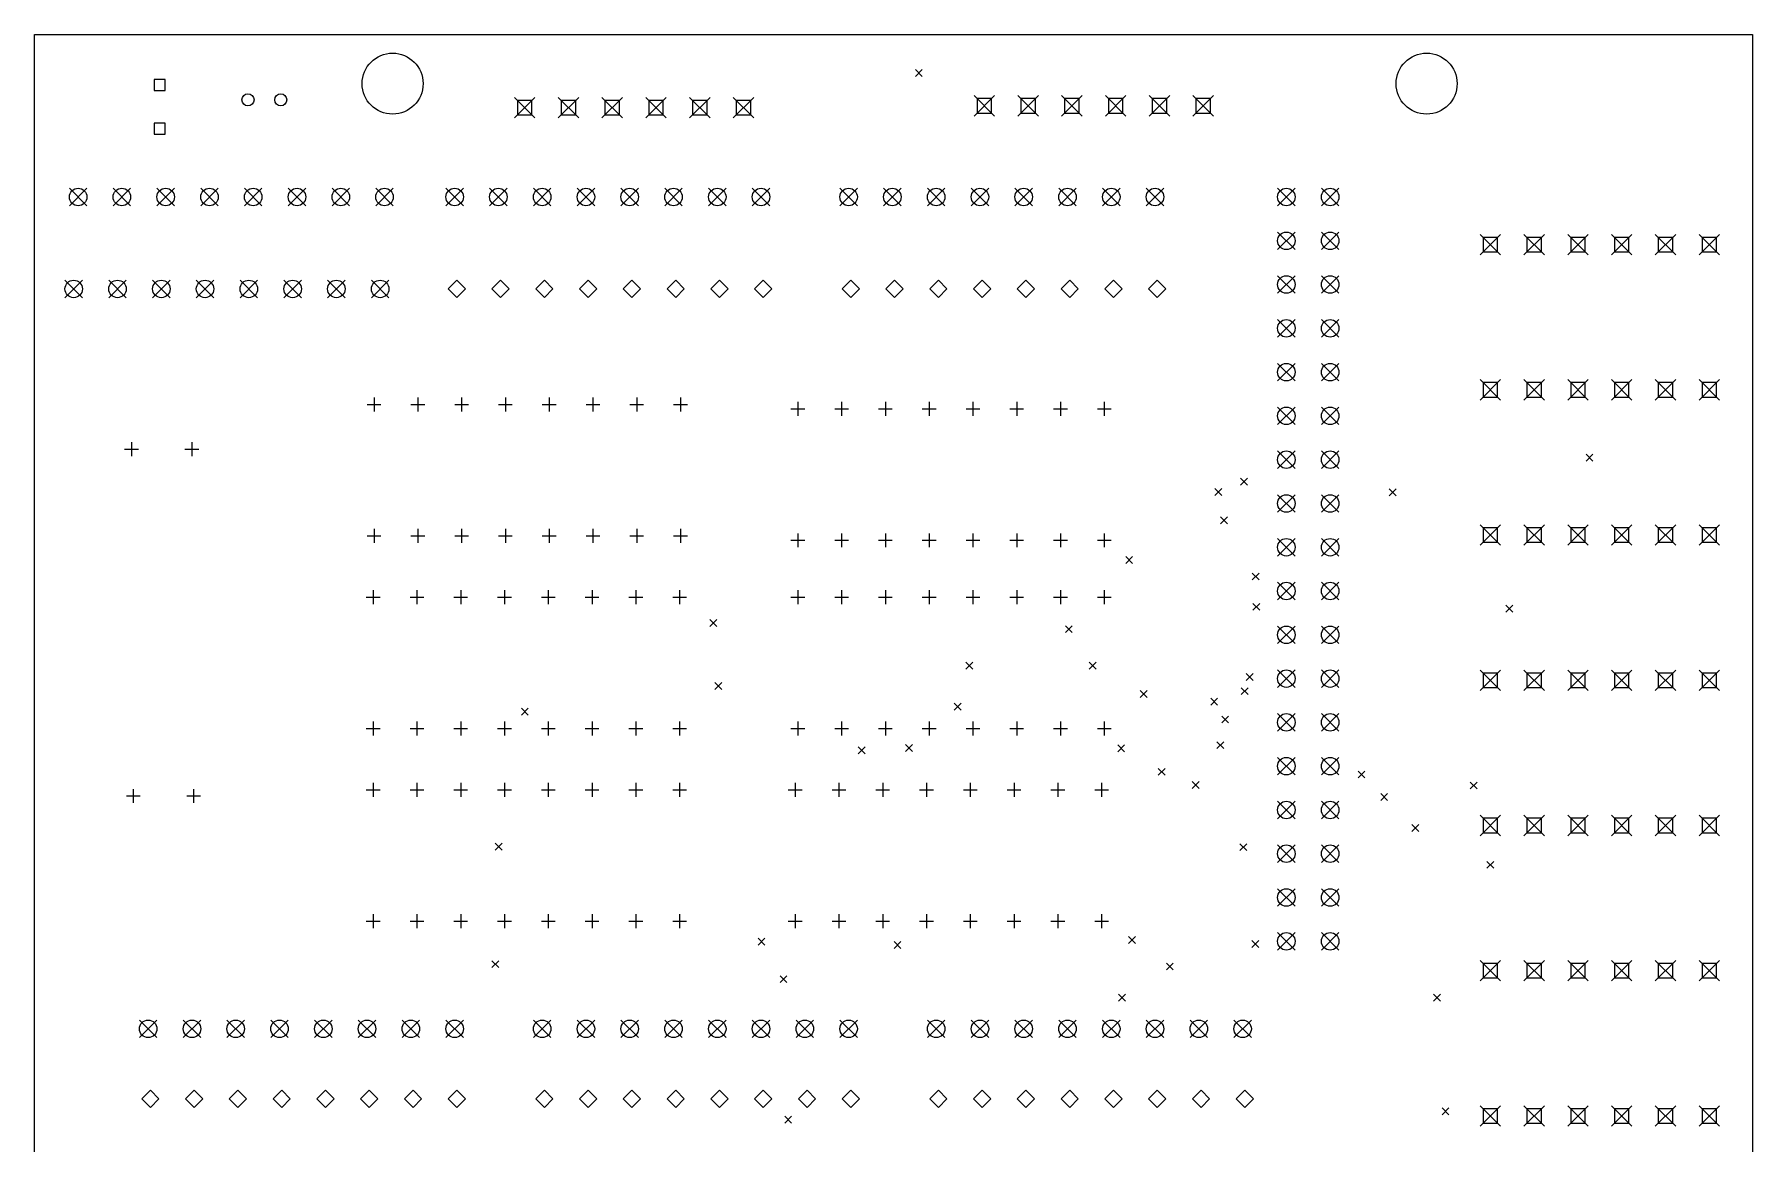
# Model space of a CAD drawing. Extents: x 123 to 224, y -186 to -61.
# Drawn here: x 124.7 to 224.4, y -125.8 to -61.4 of the extents above; entities that cross this region are included whole.
import ezdxf

# ---------------------------------------------------------------- set-up
doc = ezdxf.new("R2010")
doc.units = 0
doc.layers.add('BLACK', color=7, linetype='CONTINUOUS')

msp = doc.modelspace()

# ---------------------------------------------------------------- linework, layer by layer
at = {"layer": 'BLACK', "linetype": 'CONTINUOUS'}
for p, q in [((124.71575, -61.4325), (224.41075, -61.4325)), ((124.71575, -159.8575), (124.71575, -61.4325)), ((224.41075, -61.4325), (224.41075, -159.8575)), ((175.8328, -63.4762), (176.2328, -63.8762)), ((176.2328, -63.4762), (175.8328, -63.8762)), ((132.296601, -64.045399), (131.660199, -64.045399)), ((131.660199, -64.045399), (131.660199, -64.681801)), ((131.660199, -64.681801), (132.296601, -64.681801)), ((132.296601, -64.681801), (132.296601, -64.045399)), ((152.567, -65.0894), (153.757, -66.2794)), ((153.757, -65.0894), (152.567, -66.2794)), ((153.582733, -65.263667), (152.741267, -65.263667)), ((152.741267, -65.263667), (152.741267, -66.105133)), ((153.582733, -66.105133), (153.582733, -65.263667)), ((155.107, -65.0894), (156.297, -66.2794)), ((156.297, -65.0894), (155.107, -66.2794)), ((156.122733, -65.263667), (155.281267, -65.263667)), ((155.281267, -65.263667), (155.281267, -66.105133)), ((156.122733, -66.105133), (156.122733, -65.263667)), ((157.647, -65.0894), (158.837, -66.2794)), ((158.837, -65.0894), (157.647, -66.2794)), ((158.662733, -65.263667), (157.821267, -65.263667)), ((157.821267, -65.263667), (157.821267, -66.105133)), ((158.662733, -66.105133), (158.662733, -65.263667)), ((160.187, -65.0894), (161.377, -66.2794)), ((161.377, -65.0894), (160.187, -66.2794)), ((161.202733, -65.263667), (160.361267, -65.263667)), ((160.361267, -65.263667), (160.361267, -66.105133)), ((161.202733, -66.105133), (161.202733, -65.263667)), ((162.727, -65.0894), (163.917, -66.2794)), ((163.917, -65.0894), (162.727, -66.2794)), ((163.742733, -65.263667), (162.901267, -65.263667)), ((162.901267, -65.263667), (162.901267, -66.105133)), ((163.742733, -66.105133), (163.742733, -65.263667)), ((165.267, -65.0894), (166.457, -66.2794)), ((166.457, -65.0894), (165.267, -66.2794)), ((166.282733, -65.263667), (165.441267, -65.263667)), ((165.441267, -65.263667), (165.441267, -66.105133)), ((166.282733, -66.105133), (166.282733, -65.263667)), ((179.237, -64.9878), (180.427, -66.1778)), ((180.427, -64.9878), (179.237, -66.1778)), ((180.252733, -65.162067), (179.411267, -65.162067)), ((179.411267, -65.162067), (179.411267, -66.003533)), ((180.252733, -66.003533), (180.252733, -65.162067)), ((181.777, -64.9878), (182.967, -66.1778)), ((182.967, -64.9878), (181.777, -66.1778)), ((182.792733, -65.162067), (181.951267, -65.162067)), ((181.951267, -65.162067), (181.951267, -66.003533)), ((182.792733, -66.003533), (182.792733, -65.162067)), ((184.317, -64.9878), (185.507, -66.1778)), ((185.507, -64.9878), (184.317, -66.1778)), ((185.332733, -65.162067), (184.491267, -65.162067)), ((184.491267, -65.162067), (184.491267, -66.003533)), ((185.332733, -66.003533), (185.332733, -65.162067)), ((186.857, -64.9878), (188.047, -66.1778)), ((188.047, -64.9878), (186.857, -66.1778)), ((187.872733, -65.162067), (187.031267, -65.162067)), ((187.031267, -65.162067), (187.031267, -66.003533)), ((187.872733, -66.003533), (187.872733, -65.162067)), ((189.397, -64.9878), (190.587, -66.1778)), ((190.587, -64.9878), (189.397, -66.1778)), ((190.412733, -65.162067), (189.571267, -65.162067)), ((189.571267, -65.162067), (189.571267, -66.003533)), ((190.412733, -66.003533), (190.412733, -65.162067)), ((191.937, -64.9878), (193.127, -66.1778)), ((193.127, -64.9878), (191.937, -66.1778)), ((192.952733, -65.162067), (192.111267, -65.162067)), ((192.111267, -65.162067), (192.111267, -66.003533)), ((192.952733, -66.003533), (192.952733, -65.162067)), ((132.296601, -66.585399), (131.660199, -66.585399)), ((131.660199, -66.585399), (131.660199, -67.221801)), ((132.296601, -67.221801), (132.296601, -66.585399)), ((152.741267, -66.105133), (153.582733, -66.105133)), ((155.281267, -66.105133), (156.122733, -66.105133)), ((157.821267, -66.105133), (158.662733, -66.105133)), ((160.361267, -66.105133), (161.202733, -66.105133)), ((162.901267, -66.105133), (163.742733, -66.105133)), ((165.441267, -66.105133), (166.282733, -66.105133)), ((179.411267, -66.003533), (180.252733, -66.003533)), ((181.951267, -66.003533), (182.792733, -66.003533)), ((184.491267, -66.003533), (185.332733, -66.003533)), ((187.031267, -66.003533), (187.872733, -66.003533)), ((189.571267, -66.003533), (190.412733, -66.003533)), ((192.111267, -66.003533), (192.952733, -66.003533)), ((131.660199, -67.221801), (132.296601, -67.221801)), ((126.746, -70.358), (127.762, -71.374)), ((127.762, -70.358), (126.746, -71.374)), ((129.286, -70.358), (130.302, -71.374)), ((130.302, -70.358), (129.286, -71.374)), ((131.826, -70.358), (132.842, -71.374)), ((132.842, -70.358), (131.826, -71.374)), ((134.366, -70.358), (135.382, -71.374)), ((135.382, -70.358), (134.366, -71.374)), ((136.906, -70.358), (137.922, -71.374)), ((137.922, -70.358), (136.906, -71.374)), ((139.446, -70.358), (140.462, -71.374)), ((140.462, -70.358), (139.446, -71.374)), ((141.986, -70.358), (143.002, -71.374)), ((143.002, -70.358), (141.986, -71.374)), ((144.526, -70.358), (145.542, -71.374)), ((145.542, -70.358), (144.526, -71.374)), ((148.59, -70.358), (149.606, -71.374)), ((149.606, -70.358), (148.59, -71.374)), ((151.13, -70.358), (152.146, -71.374)), ((152.146, -70.358), (151.13, -71.374)), ((153.67, -70.358), (154.686, -71.374)), ((154.686, -70.358), (153.67, -71.374)), ((156.21, -70.358), (157.226, -71.374)), ((157.226, -70.358), (156.21, -71.374)), ((158.75, -70.358), (159.766, -71.374)), ((159.766, -70.358), (158.75, -71.374)), ((161.29, -70.358), (162.306, -71.374)), ((162.306, -70.358), (161.29, -71.374)), ((163.83, -70.358), (164.846, -71.374)), ((164.846, -70.358), (163.83, -71.374)), ((166.37, -70.358), (167.386, -71.374)), ((167.386, -70.358), (166.37, -71.374)), ((171.45, -70.358), (172.466, -71.374)), ((172.466, -70.358), (171.45, -71.374)), ((173.99, -70.358), (175.006, -71.374)), ((175.006, -70.358), (173.99, -71.374)), ((176.53, -70.358), (177.546, -71.374)), ((177.546, -70.358), (176.53, -71.374)), ((179.07, -70.358), (180.086, -71.374)), ((180.086, -70.358), (179.07, -71.374)), ((181.61, -70.358), (182.626, -71.374)), ((182.626, -70.358), (181.61, -71.374)), ((184.15, -70.358), (185.166, -71.374)), ((185.166, -70.358), (184.15, -71.374)), ((186.69, -70.358), (187.706, -71.374)), ((187.706, -70.358), (186.69, -71.374)), ((189.23, -70.358), (190.246, -71.374)), ((190.246, -70.358), (189.23, -71.374)), ((196.85, -70.358), (197.866, -71.374)), ((197.866, -70.358), (196.85, -71.374)), ((199.39, -70.358), (200.406, -71.374)), ((200.406, -70.358), (199.39, -71.374)), ((196.85, -72.898), (197.866, -73.914)), ((197.866, -72.898), (196.85, -73.914)), ((199.39, -72.898), (200.406, -73.914)), ((200.406, -72.898), (199.39, -73.914)), ((208.5994, -73.0342), (209.7894, -74.2242)), ((209.7894, -73.0342), (208.5994, -74.2242)), ((209.615133, -73.208467), (208.773667, -73.208467)), ((208.773667, -73.208467), (208.773667, -74.049933)), ((209.615133, -74.049933), (209.615133, -73.208467)), ((211.1394, -73.0342), (212.3294, -74.2242)), ((212.3294, -73.0342), (211.1394, -74.2242)), ((212.155133, -73.208467), (211.313667, -73.208467)), ((211.313667, -73.208467), (211.313667, -74.049933)), ((212.155133, -74.049933), (212.155133, -73.208467)), ((213.6794, -73.0342), (214.8694, -74.2242)), ((214.8694, -73.0342), (213.6794, -74.2242)), ((214.695133, -73.208467), (213.853667, -73.208467)), ((213.853667, -73.208467), (213.853667, -74.049933)), ((214.695133, -74.049933), (214.695133, -73.208467)), ((216.2194, -73.0342), (217.4094, -74.2242)), ((217.4094, -73.0342), (216.2194, -74.2242)), ((217.235133, -73.208467), (216.393667, -73.208467)), ((216.393667, -73.208467), (216.393667, -74.049933)), ((217.235133, -74.049933), (217.235133, -73.208467)), ((218.7594, -73.0342), (219.9494, -74.2242)), ((219.9494, -73.0342), (218.7594, -74.2242)), ((219.775133, -73.208467), (218.933667, -73.208467)), ((218.933667, -73.208467), (218.933667, -74.049933)), ((219.775133, -74.049933), (219.775133, -73.208467)), ((221.2994, -73.0342), (222.4894, -74.2242)), ((222.4894, -73.0342), (221.2994, -74.2242)), ((222.315133, -73.208467), (221.473667, -73.208467)), ((221.473667, -73.208467), (221.473667, -74.049933)), ((222.315133, -74.049933), (222.315133, -73.208467)), ((208.773667, -74.049933), (209.615133, -74.049933)), ((211.313667, -74.049933), (212.155133, -74.049933)), ((213.853667, -74.049933), (214.695133, -74.049933)), ((216.393667, -74.049933), (217.235133, -74.049933)), ((218.933667, -74.049933), (219.775133, -74.049933)), ((221.473667, -74.049933), (222.315133, -74.049933)), ((126.492, -75.692), (127.508, -76.708)), ((127.508, -75.692), (126.492, -76.708)), ((129.032, -75.692), (130.048, -76.708)), ((130.048, -75.692), (129.032, -76.708)), ((131.572, -75.692), (132.588, -76.708)), ((132.588, -75.692), (131.572, -76.708)), ((134.112, -75.692), (135.128, -76.708)), ((135.128, -75.692), (134.112, -76.708)), ((136.652, -75.692), (137.668, -76.708)), ((137.668, -75.692), (136.652, -76.708)), ((139.192, -75.692), (140.208, -76.708)), ((140.208, -75.692), (139.192, -76.708)), ((141.732, -75.692), (142.748, -76.708)), ((142.748, -75.692), (141.732, -76.708)), ((144.272, -75.692), (145.288, -76.708)), ((145.288, -75.692), (144.272, -76.708)), ((149.225, -75.7), (148.725, -76.2)), ((149.725, -76.2), (149.225, -75.7)), ((151.765, -75.7), (151.265, -76.2)), ((152.265, -76.2), (151.765, -75.7)), ((154.305, -75.7), (153.805, -76.2)), ((154.805, -76.2), (154.305, -75.7)), ((156.845, -75.7), (156.345, -76.2)), ((157.345, -76.2), (156.845, -75.7)), ((159.385, -75.7), (158.885, -76.2)), ((159.885, -76.2), (159.385, -75.7)), ((161.925, -75.7), (161.425, -76.2)), ((162.425, -76.2), (161.925, -75.7)), ((164.465, -75.7), (163.965, -76.2)), ((164.965, -76.2), (164.465, -75.7)), ((167.005, -75.7), (166.505, -76.2)), ((167.505, -76.2), (167.005, -75.7)), ((172.085, -75.7), (171.585, -76.2)), ((172.585, -76.2), (172.085, -75.7)), ((174.625, -75.7), (174.125, -76.2)), ((175.125, -76.2), (174.625, -75.7)), ((177.165, -75.7), (176.665, -76.2)), ((177.665, -76.2), (177.165, -75.7)), ((179.705, -75.7), (179.205, -76.2)), ((180.205, -76.2), (179.705, -75.7)), ((182.245, -75.7), (181.745, -76.2)), ((182.745, -76.2), (182.245, -75.7)), ((184.785, -75.7), (184.285, -76.2)), ((185.285, -76.2), (184.785, -75.7)), ((187.325, -75.7), (186.825, -76.2)), ((187.825, -76.2), (187.325, -75.7)), ((189.865, -75.7), (189.365, -76.2)), ((190.365, -76.2), (189.865, -75.7)), ((196.85, -75.438), (197.866, -76.454)), ((197.866, -75.438), (196.85, -76.454)), ((199.39, -75.438), (200.406, -76.454)), ((200.406, -75.438), (199.39, -76.454)), ((148.725, -76.2), (149.225, -76.7)), ((149.225, -76.7), (149.725, -76.2)), ((151.265, -76.2), (151.765, -76.7)), ((151.765, -76.7), (152.265, -76.2)), ((153.805, -76.2), (154.305, -76.7)), ((154.305, -76.7), (154.805, -76.2)), ((156.345, -76.2), (156.845, -76.7)), ((156.845, -76.7), (157.345, -76.2)), ((158.885, -76.2), (159.385, -76.7)), ((159.385, -76.7), (159.885, -76.2)), ((161.425, -76.2), (161.925, -76.7)), ((161.925, -76.7), (162.425, -76.2)), ((163.965, -76.2), (164.465, -76.7)), ((164.465, -76.7), (164.965, -76.2)), ((166.505, -76.2), (167.005, -76.7)), ((167.005, -76.7), (167.505, -76.2)), ((171.585, -76.2), (172.085, -76.7)), ((172.085, -76.7), (172.585, -76.2)), ((174.125, -76.2), (174.625, -76.7)), ((174.625, -76.7), (175.125, -76.2)), ((176.665, -76.2), (177.165, -76.7)), ((177.165, -76.7), (177.665, -76.2)), ((179.205, -76.2), (179.705, -76.7)), ((179.705, -76.7), (180.205, -76.2)), ((181.745, -76.2), (182.245, -76.7)), ((182.245, -76.7), (182.745, -76.2)), ((184.285, -76.2), (184.785, -76.7)), ((184.785, -76.7), (185.285, -76.2)), ((186.825, -76.2), (187.325, -76.7)), ((187.325, -76.7), (187.825, -76.2)), ((189.365, -76.2), (189.865, -76.7)), ((189.865, -76.7), (190.365, -76.2)), ((196.85, -77.978), (197.866, -78.994)), ((197.866, -77.978), (196.85, -78.994)), ((199.39, -77.978), (200.406, -78.994)), ((200.406, -77.978), (199.39, -78.994)), ((196.85, -80.518), (197.866, -81.534)), ((197.866, -80.518), (196.85, -81.534)), ((199.39, -80.518), (200.406, -81.534)), ((200.406, -80.518), (199.39, -81.534)), ((208.5994, -81.4591), (209.7894, -82.6491)), ((209.7894, -81.4591), (208.5994, -82.6491)), ((209.615133, -81.633367), (208.773667, -81.633367)), ((208.773667, -81.633367), (208.773667, -82.474833)), ((209.615133, -82.474833), (209.615133, -81.633367)), ((211.1394, -81.4591), (212.3294, -82.6491)), ((212.3294, -81.4591), (211.1394, -82.6491)), ((212.155133, -81.633367), (211.313667, -81.633367)), ((211.313667, -81.633367), (211.313667, -82.474833)), ((212.155133, -82.474833), (212.155133, -81.633367)), ((213.6794, -81.4591), (214.8694, -82.6491)), ((214.8694, -81.4591), (213.6794, -82.6491)), ((214.695133, -81.633367), (213.853667, -81.633367)), ((213.853667, -81.633367), (213.853667, -82.474833)), ((214.695133, -82.474833), (214.695133, -81.633367)), ((216.2194, -81.4591), (217.4094, -82.6491)), ((217.4094, -81.4591), (216.2194, -82.6491)), ((217.235133, -81.633367), (216.393667, -81.633367)), ((216.393667, -81.633367), (216.393667, -82.474833)), ((217.235133, -82.474833), (217.235133, -81.633367)), ((218.7594, -81.4591), (219.9494, -82.6491)), ((219.9494, -81.4591), (218.7594, -82.6491)), ((219.775133, -81.633367), (218.933667, -81.633367)), ((218.933667, -81.633367), (218.933667, -82.474833)), ((219.775133, -82.474833), (219.775133, -81.633367)), ((221.2994, -81.4591), (222.4894, -82.6491)), ((222.4894, -81.4591), (221.2994, -82.6491)), ((222.315133, -81.633367), (221.473667, -81.633367)), ((221.473667, -81.633367), (221.473667, -82.474833)), ((222.315133, -82.474833), (222.315133, -81.633367)), ((144.4244, -82.5056), (144.4244, -83.3056)), ((146.9644, -82.5056), (146.9644, -83.3056)), ((149.5044, -82.5056), (149.5044, -83.3056)), ((152.0444, -82.5056), (152.0444, -83.3056)), ((154.5844, -82.5056), (154.5844, -83.3056)), ((157.1244, -82.5056), (157.1244, -83.3056)), ((159.6644, -82.5056), (159.6644, -83.3056)), ((162.2044, -82.5056), (162.2044, -83.3056)), ((208.773667, -82.474833), (209.615133, -82.474833)), ((211.313667, -82.474833), (212.155133, -82.474833)), ((213.853667, -82.474833), (214.695133, -82.474833)), ((216.393667, -82.474833), (217.235133, -82.474833)), ((218.933667, -82.474833), (219.775133, -82.474833)), ((221.473667, -82.474833), (222.315133, -82.474833)), ((144.0244, -82.9056), (144.8244, -82.9056)), ((146.5644, -82.9056), (147.3644, -82.9056)), ((149.1044, -82.9056), (149.9044, -82.9056)), ((151.6444, -82.9056), (152.4444, -82.9056)), ((154.1844, -82.9056), (154.9844, -82.9056)), ((156.7244, -82.9056), (157.5244, -82.9056)), ((159.2644, -82.9056), (160.0644, -82.9056)), ((161.8044, -82.9056), (162.6044, -82.9056)), ((168.6116, -83.1596), (169.4116, -83.1596)), ((169.0116, -82.7596), (169.0116, -83.5596)), ((171.1516, -83.1596), (171.9516, -83.1596)), ((171.5516, -82.7596), (171.5516, -83.5596)), ((173.6916, -83.1596), (174.4916, -83.1596)), ((174.0916, -82.7596), (174.0916, -83.5596)), ((176.2316, -83.1596), (177.0316, -83.1596)), ((176.6316, -82.7596), (176.6316, -83.5596)), ((178.7716, -83.1596), (179.5716, -83.1596)), ((179.1716, -82.7596), (179.1716, -83.5596)), ((181.3116, -83.1596), (182.1116, -83.1596)), ((181.7116, -82.7596), (181.7116, -83.5596)), ((183.8516, -83.1596), (184.6516, -83.1596)), ((184.2516, -82.7596), (184.2516, -83.5596)), ((186.3916, -83.1596), (187.1916, -83.1596)), ((186.7916, -82.7596), (186.7916, -83.5596)), ((196.85, -83.058), (197.866, -84.074)), ((197.866, -83.058), (196.85, -84.074)), ((199.39, -83.058), (200.406, -84.074)), ((200.406, -83.058), (199.39, -84.074)), ((129.9528, -85.4964), (130.7528, -85.4964)), ((130.3528, -85.0964), (130.3528, -85.8964)), ((133.4528, -85.4964), (134.2528, -85.4964)), ((133.8528, -85.0964), (133.8528, -85.8964)), ((196.85, -85.598), (197.866, -86.614)), ((197.866, -85.598), (196.85, -86.614)), ((199.39, -85.598), (200.406, -86.614)), ((200.406, -85.598), (199.39, -86.614)), ((214.7484, -85.7892), (215.1484, -86.1892)), ((215.1484, -85.7892), (214.7484, -86.1892)), ((194.7005, -87.176), (195.1005, -87.576)), ((195.1005, -87.176), (194.7005, -87.576)), ((193.209, -87.7796), (193.609, -88.1796)), ((193.609, -87.7796), (193.209, -88.1796)), ((196.85, -88.138), (197.866, -89.154)), ((197.866, -88.138), (196.85, -89.154)), ((199.39, -88.138), (200.406, -89.154)), ((200.406, -88.138), (199.39, -89.154)), ((203.3189, -87.7987), (203.7189, -88.1987)), ((203.7189, -87.7987), (203.3189, -88.1987)), ((193.5363, -89.4255), (193.9363, -89.8255)), ((193.9363, -89.4255), (193.5363, -89.8255)), ((144.0244, -90.5256), (144.8244, -90.5256)), ((144.4244, -90.1256), (144.4244, -90.9256)), ((146.5644, -90.5256), (147.3644, -90.5256)), ((146.9644, -90.1256), (146.9644, -90.9256)), ((149.1044, -90.5256), (149.9044, -90.5256)), ((149.5044, -90.1256), (149.5044, -90.9256)), ((151.6444, -90.5256), (152.4444, -90.5256)), ((152.0444, -90.1256), (152.0444, -90.9256)), ((154.1844, -90.5256), (154.9844, -90.5256)), ((154.5844, -90.1256), (154.5844, -90.9256)), ((156.7244, -90.5256), (157.5244, -90.5256)), ((157.1244, -90.1256), (157.1244, -90.9256)), ((159.2644, -90.5256), (160.0644, -90.5256)), ((159.6644, -90.1256), (159.6644, -90.9256)), ((161.8044, -90.5256), (162.6044, -90.5256)), ((162.2044, -90.1256), (162.2044, -90.9256)), ((169.0116, -90.3796), (169.0116, -91.1796)), ((171.5516, -90.3796), (171.5516, -91.1796)), ((174.0916, -90.3796), (174.0916, -91.1796)), ((176.6316, -90.3796), (176.6316, -91.1796)), ((179.1716, -90.3796), (179.1716, -91.1796)), ((181.7116, -90.3796), (181.7116, -91.1796)), ((184.2516, -90.3796), (184.2516, -91.1796)), ((186.7916, -90.3796), (186.7916, -91.1796)), ((196.85, -90.678), (197.866, -91.694)), ((197.866, -90.678), (196.85, -91.694)), ((199.39, -90.678), (200.406, -91.694)), ((200.406, -90.678), (199.39, -91.694)), ((208.5994, -89.8841), (209.7894, -91.0741)), ((209.7894, -89.8841), (208.5994, -91.0741)), ((209.615133, -90.058367), (208.773667, -90.058367)), ((208.773667, -90.058367), (208.773667, -90.899833)), ((209.615133, -90.899833), (209.615133, -90.058367)), ((211.1394, -89.8841), (212.3294, -91.0741)), ((212.3294, -89.8841), (211.1394, -91.0741)), ((212.155133, -90.058367), (211.313667, -90.058367)), ((211.313667, -90.058367), (211.313667, -90.899833)), ((212.155133, -90.899833), (212.155133, -90.058367)), ((213.6794, -89.8841), (214.8694, -91.0741)), ((214.8694, -89.8841), (213.6794, -91.0741)), ((214.695133, -90.058367), (213.853667, -90.058367)), ((213.853667, -90.058367), (213.853667, -90.899833)), ((214.695133, -90.899833), (214.695133, -90.058367)), ((216.2194, -89.8841), (217.4094, -91.0741)), ((217.4094, -89.8841), (216.2194, -91.0741)), ((217.235133, -90.058367), (216.393667, -90.058367)), ((216.393667, -90.058367), (216.393667, -90.899833)), ((217.235133, -90.899833), (217.235133, -90.058367)), ((218.7594, -89.8841), (219.9494, -91.0741)), ((219.9494, -89.8841), (218.7594, -91.0741)), ((219.775133, -90.058367), (218.933667, -90.058367)), ((218.933667, -90.058367), (218.933667, -90.899833)), ((219.775133, -90.899833), (219.775133, -90.058367)), ((221.2994, -89.8841), (222.4894, -91.0741)), ((222.4894, -89.8841), (221.2994, -91.0741)), ((222.315133, -90.058367), (221.473667, -90.058367)), ((221.473667, -90.058367), (221.473667, -90.899833)), ((222.315133, -90.899833), (222.315133, -90.058367)), ((168.6116, -90.7796), (169.4116, -90.7796)), ((171.1516, -90.7796), (171.9516, -90.7796)), ((173.6916, -90.7796), (174.4916, -90.7796)), ((176.2316, -90.7796), (177.0316, -90.7796)), ((178.7716, -90.7796), (179.5716, -90.7796)), ((181.3116, -90.7796), (182.1116, -90.7796)), ((183.8516, -90.7796), (184.6516, -90.7796)), ((186.3916, -90.7796), (187.1916, -90.7796)), ((208.773667, -90.899833), (209.615133, -90.899833)), ((211.313667, -90.899833), (212.155133, -90.899833)), ((213.853667, -90.899833), (214.695133, -90.899833)), ((216.393667, -90.899833), (217.235133, -90.899833)), ((218.933667, -90.899833), (219.775133, -90.899833)), ((221.473667, -90.899833), (222.315133, -90.899833)), ((188.034, -91.7235), (188.434, -92.1235)), ((188.434, -91.7235), (188.034, -92.1235)), ((195.3747, -92.6808), (195.7747, -93.0808)), ((195.7747, -92.6808), (195.3747, -93.0808)), ((144.3736, -93.6816), (144.3736, -94.4816)), ((146.9136, -93.6816), (146.9136, -94.4816)), ((149.4536, -93.6816), (149.4536, -94.4816)), ((151.9936, -93.6816), (151.9936, -94.4816)), ((154.5336, -93.6816), (154.5336, -94.4816)), ((157.0736, -93.6816), (157.0736, -94.4816)), ((159.6136, -93.6816), (159.6136, -94.4816)), ((162.1536, -93.6816), (162.1536, -94.4816)), ((169.0116, -93.6816), (169.0116, -94.4816)), ((171.5516, -93.6816), (171.5516, -94.4816)), ((174.0916, -93.6816), (174.0916, -94.4816)), ((176.6316, -93.6816), (176.6316, -94.4816)), ((179.1716, -93.6816), (179.1716, -94.4816)), ((181.7116, -93.6816), (181.7116, -94.4816)), ((184.2516, -93.6816), (184.2516, -94.4816)), ((186.7916, -93.6816), (186.7916, -94.4816)), ((196.85, -93.218), (197.866, -94.234)), ((197.866, -93.218), (196.85, -94.234)), ((199.39, -93.218), (200.406, -94.234)), ((200.406, -93.218), (199.39, -94.234)), ((143.9736, -94.0816), (144.7736, -94.0816)), ((146.5136, -94.0816), (147.3136, -94.0816)), ((149.0536, -94.0816), (149.8536, -94.0816)), ((151.5936, -94.0816), (152.3936, -94.0816)), ((154.1336, -94.0816), (154.9336, -94.0816)), ((156.6736, -94.0816), (157.4736, -94.0816)), ((159.2136, -94.0816), (160.0136, -94.0816)), ((161.7536, -94.0816), (162.5536, -94.0816)), ((168.6116, -94.0816), (169.4116, -94.0816)), ((171.1516, -94.0816), (171.9516, -94.0816)), ((173.6916, -94.0816), (174.4916, -94.0816)), ((176.2316, -94.0816), (177.0316, -94.0816)), ((178.7716, -94.0816), (179.5716, -94.0816)), ((181.3116, -94.0816), (182.1116, -94.0816)), ((183.8516, -94.0816), (184.6516, -94.0816)), ((186.3916, -94.0816), (187.1916, -94.0816)), ((195.4177, -94.4413), (195.8177, -94.8413)), ((195.8177, -94.4413), (195.4177, -94.8413)), ((210.0923, -94.5443), (210.4923, -94.9443)), ((210.4923, -94.5443), (210.0923, -94.9443)), ((163.9153, -95.3805), (164.3153, -95.7805)), ((164.3153, -95.3805), (163.9153, -95.7805)), ((184.535, -95.7411), (184.935, -96.1411)), ((184.935, -95.7411), (184.535, -96.1411)), ((196.85, -95.758), (197.866, -96.774)), ((197.866, -95.758), (196.85, -96.774)), ((199.39, -95.758), (200.406, -96.774)), ((200.406, -95.758), (199.39, -96.774)), ((178.7656, -97.8496), (179.1656, -98.2496)), ((179.1656, -97.8496), (178.7656, -98.2496)), ((185.9196, -97.8496), (186.3196, -98.2496)), ((186.3196, -97.8496), (185.9196, -98.2496)), ((195.0265, -98.5115), (195.4265, -98.9115)), ((195.4265, -98.5115), (195.0265, -98.9115)), ((196.85, -98.298), (197.866, -99.314)), ((197.866, -98.298), (196.85, -99.314)), ((199.39, -98.298), (200.406, -99.314)), ((200.406, -98.298), (199.39, -99.314)), ((208.5994, -98.309), (209.7894, -99.499)), ((209.7894, -98.309), (208.5994, -99.499)), ((209.615133, -98.483267), (208.773667, -98.483267)), ((208.773667, -98.483267), (208.773667, -99.324733)), ((209.615133, -99.324733), (209.615133, -98.483267)), ((211.1394, -98.309), (212.3294, -99.499)), ((212.3294, -98.309), (211.1394, -99.499)), ((212.155133, -98.483267), (211.313667, -98.483267)), ((211.313667, -98.483267), (211.313667, -99.324733)), ((212.155133, -99.324733), (212.155133, -98.483267)), ((213.6794, -98.309), (214.8694, -99.499)), ((214.8694, -98.309), (213.6794, -99.499)), ((214.695133, -98.483267), (213.853667, -98.483267)), ((213.853667, -98.483267), (213.853667, -99.324733)), ((214.695133, -99.324733), (214.695133, -98.483267)), ((216.2194, -98.309), (217.4094, -99.499)), ((217.4094, -98.309), (216.2194, -99.499)), ((217.235133, -98.483267), (216.393667, -98.483267)), ((216.393667, -98.483267), (216.393667, -99.324733)), ((217.235133, -99.324733), (217.235133, -98.483267)), ((218.7594, -98.309), (219.9494, -99.499)), ((219.9494, -98.309), (218.7594, -99.499)), ((219.775133, -98.483267), (218.933667, -98.483267)), ((218.933667, -98.483267), (218.933667, -99.324733)), ((219.775133, -99.324733), (219.775133, -98.483267)), ((221.2994, -98.309), (222.4894, -99.499)), ((222.4894, -98.309), (221.2994, -99.499)), ((222.315133, -98.483267), (221.473667, -98.483267)), ((221.473667, -98.483267), (221.473667, -99.324733)), ((222.315133, -99.324733), (222.315133, -98.483267)), ((164.1951, -99.0317), (164.5951, -99.4317)), ((164.5951, -99.0317), (164.1951, -99.4317)), ((188.877, -99.4932), (189.277, -99.8932)), ((189.277, -99.4932), (188.877, -99.8932)), ((194.7422, -99.3345), (195.1422, -99.7345)), ((195.1422, -99.3345), (194.7422, -99.7345)), ((208.773667, -99.324733), (209.615133, -99.324733)), ((211.313667, -99.324733), (212.155133, -99.324733)), ((213.853667, -99.324733), (214.695133, -99.324733)), ((216.393667, -99.324733), (217.235133, -99.324733)), ((218.933667, -99.324733), (219.775133, -99.324733)), ((221.473667, -99.324733), (222.315133, -99.324733)), ((152.9756, -100.5185), (153.3756, -100.9185)), ((153.3756, -100.5185), (152.9756, -100.9185)), ((178.0925, -100.2379), (178.4925, -100.6379)), ((178.4925, -100.2379), (178.0925, -100.6379)), ((192.9705, -99.9435), (193.3705, -100.3435)), ((193.3705, -99.9435), (192.9705, -100.3435)), ((144.3736, -101.3016), (144.3736, -102.1016)), ((146.9136, -101.3016), (146.9136, -102.1016)), ((149.4536, -101.3016), (149.4536, -102.1016)), ((151.9936, -101.3016), (151.9936, -102.1016)), ((154.5336, -101.3016), (154.5336, -102.1016)), ((157.0736, -101.3016), (157.0736, -102.1016)), ((159.6136, -101.3016), (159.6136, -102.1016)), ((162.1536, -101.3016), (162.1536, -102.1016)), ((169.0116, -101.3016), (169.0116, -102.1016)), ((171.5516, -101.3016), (171.5516, -102.1016)), ((174.0916, -101.3016), (174.0916, -102.1016)), ((176.6316, -101.3016), (176.6316, -102.1016)), ((179.1716, -101.3016), (179.1716, -102.1016)), ((181.7116, -101.3016), (181.7116, -102.1016)), ((184.2516, -101.3016), (184.2516, -102.1016)), ((186.7916, -101.3016), (186.7916, -102.1016)), ((193.6088, -100.9762), (194.0088, -101.3762)), ((194.0088, -100.9762), (193.6088, -101.3762)), ((196.85, -100.838), (197.866, -101.854)), ((197.866, -100.838), (196.85, -101.854)), ((199.39, -100.838), (200.406, -101.854)), ((200.406, -100.838), (199.39, -101.854)), ((143.9736, -101.7016), (144.7736, -101.7016)), ((146.5136, -101.7016), (147.3136, -101.7016)), ((149.0536, -101.7016), (149.8536, -101.7016)), ((151.5936, -101.7016), (152.3936, -101.7016)), ((154.1336, -101.7016), (154.9336, -101.7016)), ((156.6736, -101.7016), (157.4736, -101.7016)), ((159.2136, -101.7016), (160.0136, -101.7016)), ((161.7536, -101.7016), (162.5536, -101.7016)), ((168.6116, -101.7016), (169.4116, -101.7016)), ((171.1516, -101.7016), (171.9516, -101.7016)), ((173.6916, -101.7016), (174.4916, -101.7016)), ((175.264, -102.627), (175.664, -103.027)), ((175.664, -102.627), (175.264, -103.027)), ((176.2316, -101.7016), (177.0316, -101.7016)), ((178.7716, -101.7016), (179.5716, -101.7016)), ((181.3116, -101.7016), (182.1116, -101.7016)), ((183.8516, -101.7016), (184.6516, -101.7016)), ((186.3916, -101.7016), (187.1916, -101.7016)), ((187.5725, -102.6472), (187.9725, -103.0472)), ((187.9725, -102.6472), (187.5725, -103.0472)), ((193.3252, -102.4661), (193.7252, -102.8661)), ((193.7252, -102.4661), (193.3252, -102.8661)), ((172.5199, -102.7716), (172.9199, -103.1716)), ((172.9199, -102.7716), (172.5199, -103.1716)), ((196.85, -103.378), (197.866, -104.394)), ((197.866, -103.378), (196.85, -104.394)), ((199.39, -103.378), (200.406, -104.394)), ((200.406, -103.378), (199.39, -104.394)), ((189.9287, -104.0123), (190.3287, -104.4123)), ((190.3287, -104.0123), (189.9287, -104.4123)), ((201.5191, -104.1698), (201.9191, -104.5698)), ((201.9191, -104.1698), (201.5191, -104.5698)), ((130.0544, -105.6132), (130.8544, -105.6132)), ((130.4544, -105.2132), (130.4544, -106.0132)), ((133.5544, -105.6132), (134.3544, -105.6132)), ((133.9544, -105.2132), (133.9544, -106.0132)), ((143.9736, -105.2576), (144.7736, -105.2576)), ((144.3736, -104.8576), (144.3736, -105.6576)), ((146.5136, -105.2576), (147.3136, -105.2576)), ((146.9136, -104.8576), (146.9136, -105.6576)), ((149.0536, -105.2576), (149.8536, -105.2576)), ((149.4536, -104.8576), (149.4536, -105.6576)), ((151.5936, -105.2576), (152.3936, -105.2576)), ((151.9936, -104.8576), (151.9936, -105.6576)), ((154.1336, -105.2576), (154.9336, -105.2576)), ((154.5336, -104.8576), (154.5336, -105.6576)), ((156.6736, -105.2576), (157.4736, -105.2576)), ((157.0736, -104.8576), (157.0736, -105.6576)), ((159.2136, -105.2576), (160.0136, -105.2576)), ((159.6136, -104.8576), (159.6136, -105.6576)), ((161.7536, -105.2576), (162.5536, -105.2576)), ((162.1536, -104.8576), (162.1536, -105.6576)), ((168.4592, -105.2576), (169.2592, -105.2576)), ((168.8592, -104.8576), (168.8592, -105.6576)), ((170.9992, -105.2576), (171.7992, -105.2576)), ((171.3992, -104.8576), (171.3992, -105.6576)), ((173.5392, -105.2576), (174.3392, -105.2576)), ((173.9392, -104.8576), (173.9392, -105.6576)), ((176.0792, -105.2576), (176.8792, -105.2576)), ((176.4792, -104.8576), (176.4792, -105.6576)), ((178.6192, -105.2576), (179.4192, -105.2576)), ((179.0192, -104.8576), (179.0192, -105.6576)), ((181.1592, -105.2576), (181.9592, -105.2576)), ((181.5592, -104.8576), (181.5592, -105.6576)), ((183.6992, -105.2576), (184.4992, -105.2576)), ((184.0992, -104.8576), (184.0992, -105.6576)), ((186.2392, -105.2576), (187.0392, -105.2576)), ((186.6392, -104.8576), (186.6392, -105.6576)), ((191.8893, -104.7768), (192.2893, -105.1768)), ((192.2893, -104.7768), (191.8893, -105.1768)), ((202.8337, -105.4789), (203.2337, -105.8789)), ((203.2337, -105.4789), (202.8337, -105.8789)), ((208.0234, -104.8071), (208.4234, -105.2071)), ((208.4234, -104.8071), (208.0234, -105.2071)), ((196.85, -105.918), (197.866, -106.934)), ((197.866, -105.918), (196.85, -106.934)), ((199.39, -105.918), (200.406, -106.934)), ((200.406, -105.918), (199.39, -106.934)), ((204.6339, -107.267), (205.0339, -107.667)), ((205.0339, -107.267), (204.6339, -107.667)), ((208.5994, -106.7339), (209.7894, -107.9239)), ((209.7894, -106.7339), (208.5994, -107.9239)), ((209.615133, -106.908167), (208.773667, -106.908167)), ((208.773667, -106.908167), (208.773667, -107.749633)), ((209.615133, -107.749633), (209.615133, -106.908167)), ((211.1394, -106.7339), (212.3294, -107.9239)), ((212.3294, -106.7339), (211.1394, -107.9239)), ((212.155133, -106.908167), (211.313667, -106.908167)), ((211.313667, -106.908167), (211.313667, -107.749633)), ((212.155133, -107.749633), (212.155133, -106.908167)), ((213.6794, -106.7339), (214.8694, -107.9239)), ((214.8694, -106.7339), (213.6794, -107.9239)), ((214.695133, -106.908167), (213.853667, -106.908167)), ((213.853667, -106.908167), (213.853667, -107.749633)), ((214.695133, -107.749633), (214.695133, -106.908167)), ((216.2194, -106.7339), (217.4094, -107.9239)), ((217.4094, -106.7339), (216.2194, -107.9239)), ((217.235133, -106.908167), (216.393667, -106.908167)), ((216.393667, -106.908167), (216.393667, -107.749633)), ((217.235133, -107.749633), (217.235133, -106.908167)), ((218.7594, -106.7339), (219.9494, -107.9239)), ((219.9494, -106.7339), (218.7594, -107.9239)), ((219.775133, -106.908167), (218.933667, -106.908167)), ((218.933667, -106.908167), (218.933667, -107.749633)), ((219.775133, -107.749633), (219.775133, -106.908167)), ((221.2994, -106.7339), (222.4894, -107.9239)), ((222.4894, -106.7339), (221.2994, -107.9239)), ((222.315133, -106.908167), (221.473667, -106.908167)), ((221.473667, -106.908167), (221.473667, -107.749633)), ((222.315133, -107.749633), (222.315133, -106.908167)), ((151.4525, -108.3565), (151.8525, -108.7565)), ((151.8525, -108.3565), (151.4525, -108.7565)), ((194.6631, -108.3868), (195.0631, -108.7868)), ((195.0631, -108.3868), (194.6631, -108.7868)), ((196.85, -108.458), (197.866, -109.474)), ((197.866, -108.458), (196.85, -109.474)), ((199.39, -108.458), (200.406, -109.474)), ((200.406, -108.458), (199.39, -109.474)), ((208.773667, -107.749633), (209.615133, -107.749633)), ((211.313667, -107.749633), (212.155133, -107.749633)), ((213.853667, -107.749633), (214.695133, -107.749633)), ((216.393667, -107.749633), (217.235133, -107.749633)), ((218.933667, -107.749633), (219.775133, -107.749633)), ((221.473667, -107.749633), (222.315133, -107.749633)), ((208.9971, -109.4105), (209.3971, -109.8105)), ((209.3971, -109.4105), (208.9971, -109.8105)), ((196.85, -110.998), (197.866, -112.014)), ((197.866, -110.998), (196.85, -112.014)), ((199.39, -110.998), (200.406, -112.014)), ((200.406, -110.998), (199.39, -112.014)), ((144.3736, -112.4776), (144.3736, -113.2776)), ((146.9136, -112.4776), (146.9136, -113.2776)), ((149.4536, -112.4776), (149.4536, -113.2776)), ((151.9936, -112.4776), (151.9936, -113.2776)), ((154.5336, -112.4776), (154.5336, -113.2776)), ((157.0736, -112.4776), (157.0736, -113.2776)), ((159.6136, -112.4776), (159.6136, -113.2776)), ((162.1536, -112.4776), (162.1536, -113.2776)), ((168.8592, -112.4776), (168.8592, -113.2776)), ((171.3992, -112.4776), (171.3992, -113.2776)), ((173.9392, -112.4776), (173.9392, -113.2776)), ((176.4792, -112.4776), (176.4792, -113.2776)), ((179.0192, -112.4776), (179.0192, -113.2776)), ((181.5592, -112.4776), (181.5592, -113.2776)), ((184.0992, -112.4776), (184.0992, -113.2776)), ((186.6392, -112.4776), (186.6392, -113.2776)), ((143.9736, -112.8776), (144.7736, -112.8776)), ((146.5136, -112.8776), (147.3136, -112.8776)), ((149.0536, -112.8776), (149.8536, -112.8776)), ((151.5936, -112.8776), (152.3936, -112.8776)), ((154.1336, -112.8776), (154.9336, -112.8776)), ((156.6736, -112.8776), (157.4736, -112.8776)), ((159.2136, -112.8776), (160.0136, -112.8776)), ((161.7536, -112.8776), (162.5536, -112.8776)), ((168.4592, -112.8776), (169.2592, -112.8776)), ((170.9992, -112.8776), (171.7992, -112.8776)), ((173.5392, -112.8776), (174.3392, -112.8776)), ((176.0792, -112.8776), (176.8792, -112.8776)), ((178.6192, -112.8776), (179.4192, -112.8776)), ((181.1592, -112.8776), (181.9592, -112.8776)), ((183.6992, -112.8776), (184.4992, -112.8776)), ((186.2392, -112.8776), (187.0392, -112.8776)), ((196.85, -113.538), (197.866, -114.554)), ((197.866, -113.538), (196.85, -114.554)), ((199.39, -113.538), (200.406, -114.554)), ((200.406, -113.538), (199.39, -114.554)), ((166.7043, -113.865), (167.1043, -114.265)), ((167.1043, -113.865), (166.7043, -114.265)), ((174.5949, -114.056), (174.9949, -114.456)), ((174.9949, -114.056), (174.5949, -114.456)), ((188.1978, -113.7731), (188.5978, -114.1731)), ((188.5978, -113.7731), (188.1978, -114.1731)), ((195.3566, -114.0008), (195.7566, -114.4008)), ((195.7566, -114.0008), (195.3566, -114.4008)), ((151.2629, -115.1753), (151.6629, -115.5753)), ((151.6629, -115.1753), (151.2629, -115.5753)), ((190.3987, -115.3085), (190.7987, -115.7085)), ((190.7987, -115.3085), (190.3987, -115.7085)), ((208.5994, -115.1589), (209.7894, -116.3489)), ((209.7894, -115.1589), (208.5994, -116.3489)), ((209.615133, -115.333167), (208.773667, -115.333167)), ((208.773667, -115.333167), (208.773667, -116.174633)), ((209.615133, -116.174633), (209.615133, -115.333167)), ((211.1394, -115.1589), (212.3294, -116.3489)), ((212.3294, -115.1589), (211.1394, -116.3489)), ((212.155133, -115.333167), (211.313667, -115.333167)), ((211.313667, -115.333167), (211.313667, -116.174633)), ((212.155133, -116.174633), (212.155133, -115.333167)), ((213.6794, -115.1589), (214.8694, -116.3489)), ((214.8694, -115.1589), (213.6794, -116.3489)), ((214.695133, -115.333167), (213.853667, -115.333167)), ((213.853667, -115.333167), (213.853667, -116.174633)), ((214.695133, -116.174633), (214.695133, -115.333167)), ((216.2194, -115.1589), (217.4094, -116.3489)), ((217.4094, -115.1589), (216.2194, -116.3489)), ((217.235133, -115.333167), (216.393667, -115.333167)), ((216.393667, -115.333167), (216.393667, -116.174633)), ((217.235133, -116.174633), (217.235133, -115.333167)), ((218.7594, -115.1589), (219.9494, -116.3489)), ((219.9494, -115.1589), (218.7594, -116.3489)), ((219.775133, -115.333167), (218.933667, -115.333167)), ((218.933667, -115.333167), (218.933667, -116.174633)), ((219.775133, -116.174633), (219.775133, -115.333167)), ((221.2994, -115.1589), (222.4894, -116.3489)), ((222.4894, -115.1589), (221.2994, -116.3489)), ((222.315133, -115.333167), (221.473667, -115.333167)), ((221.473667, -115.333167), (221.473667, -116.174633)), ((222.315133, -116.174633), (222.315133, -115.333167)), ((167.9805, -116.0403), (168.3805, -116.4403)), ((168.3805, -116.0403), (167.9805, -116.4403)), ((208.773667, -116.174633), (209.615133, -116.174633)), ((211.313667, -116.174633), (212.155133, -116.174633)), ((213.853667, -116.174633), (214.695133, -116.174633)), ((216.393667, -116.174633), (217.235133, -116.174633)), ((218.933667, -116.174633), (219.775133, -116.174633)), ((221.473667, -116.174633), (222.315133, -116.174633)), ((187.6179, -117.1178), (188.0179, -117.5178)), ((188.0179, -117.1178), (187.6179, -117.5178)), ((205.9016, -117.1178), (206.3016, -117.5178)), ((206.3016, -117.1178), (205.9016, -117.5178)), ((130.81, -118.618), (131.826, -119.634)), ((131.826, -118.618), (130.81, -119.634)), ((133.35, -118.618), (134.366, -119.634)), ((134.366, -118.618), (133.35, -119.634)), ((135.89, -118.618), (136.906, -119.634)), ((136.906, -118.618), (135.89, -119.634)), ((138.43, -118.618), (139.446, -119.634)), ((139.446, -118.618), (138.43, -119.634)), ((140.97, -118.618), (141.986, -119.634)), ((141.986, -118.618), (140.97, -119.634)), ((143.51, -118.618), (144.526, -119.634)), ((144.526, -118.618), (143.51, -119.634)), ((146.05, -118.618), (147.066, -119.634)), ((147.066, -118.618), (146.05, -119.634)), ((148.59, -118.618), (149.606, -119.634)), ((149.606, -118.618), (148.59, -119.634)), ((153.67, -118.618), (154.686, -119.634)), ((154.686, -118.618), (153.67, -119.634)), ((156.21, -118.618), (157.226, -119.634)), ((157.226, -118.618), (156.21, -119.634)), ((158.75, -118.618), (159.766, -119.634)), ((159.766, -118.618), (158.75, -119.634)), ((161.29, -118.618), (162.306, -119.634)), ((162.306, -118.618), (161.29, -119.634)), ((163.83, -118.618), (164.846, -119.634)), ((164.846, -118.618), (163.83, -119.634)), ((166.37, -118.618), (167.386, -119.634)), ((167.386, -118.618), (166.37, -119.634)), ((168.91, -118.618), (169.926, -119.634)), ((169.926, -118.618), (168.91, -119.634)), ((171.45, -118.618), (172.466, -119.634)), ((172.466, -118.618), (171.45, -119.634)), ((176.53, -118.618), (177.546, -119.634)), ((177.546, -118.618), (176.53, -119.634)), ((179.07, -118.618), (180.086, -119.634)), ((180.086, -118.618), (179.07, -119.634)), ((181.61, -118.618), (182.626, -119.634)), ((182.626, -118.618), (181.61, -119.634)), ((184.15, -118.618), (185.166, -119.634)), ((185.166, -118.618), (184.15, -119.634)), ((186.69, -118.618), (187.706, -119.634)), ((187.706, -118.618), (186.69, -119.634)), ((189.23, -118.618), (190.246, -119.634)), ((190.246, -118.618), (189.23, -119.634)), ((191.77, -118.618), (192.786, -119.634)), ((192.786, -118.618), (191.77, -119.634)), ((194.31, -118.618), (195.326, -119.634)), ((195.326, -118.618), (194.31, -119.634)), ((131.445, -122.69), (130.945, -123.19)), ((130.945, -123.19), (131.445, -123.69)), ((131.945, -123.19), (131.445, -122.69)), ((131.445, -123.69), (131.945, -123.19)), ((133.985, -122.69), (133.485, -123.19)), ((133.485, -123.19), (133.985, -123.69)), ((134.485, -123.19), (133.985, -122.69)), ((133.985, -123.69), (134.485, -123.19)), ((136.525, -122.69), (136.025, -123.19)), ((136.025, -123.19), (136.525, -123.69)), ((137.025, -123.19), (136.525, -122.69)), ((136.525, -123.69), (137.025, -123.19)), ((139.065, -122.69), (138.565, -123.19)), ((138.565, -123.19), (139.065, -123.69)), ((139.565, -123.19), (139.065, -122.69)), ((139.065, -123.69), (139.565, -123.19)), ((141.605, -122.69), (141.105, -123.19)), ((141.105, -123.19), (141.605, -123.69)), ((142.105, -123.19), (141.605, -122.69)), ((141.605, -123.69), (142.105, -123.19)), ((144.145, -122.69), (143.645, -123.19)), ((143.645, -123.19), (144.145, -123.69)), ((144.645, -123.19), (144.145, -122.69)), ((144.145, -123.69), (144.645, -123.19)), ((146.685, -122.69), (146.185, -123.19)), ((146.185, -123.19), (146.685, -123.69)), ((147.185, -123.19), (146.685, -122.69)), ((146.685, -123.69), (147.185, -123.19)), ((149.225, -122.69), (148.725, -123.19)), ((148.725, -123.19), (149.225, -123.69)), ((149.725, -123.19), (149.225, -122.69)), ((149.225, -123.69), (149.725, -123.19)), ((154.305, -122.69), (153.805, -123.19)), ((153.805, -123.19), (154.305, -123.69)), ((154.805, -123.19), (154.305, -122.69)), ((154.305, -123.69), (154.805, -123.19)), ((156.845, -122.69), (156.345, -123.19)), ((156.345, -123.19), (156.845, -123.69)), ((157.345, -123.19), (156.845, -122.69)), ((156.845, -123.69), (157.345, -123.19)), ((159.385, -122.69), (158.885, -123.19)), ((158.885, -123.19), (159.385, -123.69)), ((159.885, -123.19), (159.385, -122.69)), ((159.385, -123.69), (159.885, -123.19)), ((161.925, -122.69), (161.425, -123.19)), ((161.425, -123.19), (161.925, -123.69)), ((162.425, -123.19), (161.925, -122.69)), ((161.925, -123.69), (162.425, -123.19)), ((164.465, -122.69), (163.965, -123.19)), ((163.965, -123.19), (164.465, -123.69)), ((164.965, -123.19), (164.465, -122.69)), ((164.465, -123.69), (164.965, -123.19)), ((167.005, -122.69), (166.505, -123.19)), ((166.505, -123.19), (167.005, -123.69)), ((167.505, -123.19), (167.005, -122.69)), ((167.005, -123.69), (167.505, -123.19)), ((169.545, -122.69), (169.045, -123.19)), ((169.045, -123.19), (169.545, -123.69)), ((170.045, -123.19), (169.545, -122.69)), ((169.545, -123.69), (170.045, -123.19)), ((172.085, -122.69), (171.585, -123.19)), ((171.585, -123.19), (172.085, -123.69)), ((172.585, -123.19), (172.085, -122.69)), ((172.085, -123.69), (172.585, -123.19)), ((177.165, -122.69), (176.665, -123.19)), ((176.665, -123.19), (177.165, -123.69)), ((177.665, -123.19), (177.165, -122.69)), ((177.165, -123.69), (177.665, -123.19)), ((179.705, -122.69), (179.205, -123.19)), ((179.205, -123.19), (179.705, -123.69)), ((180.205, -123.19), (179.705, -122.69)), ((179.705, -123.69), (180.205, -123.19)), ((182.245, -122.69), (181.745, -123.19)), ((181.745, -123.19), (182.245, -123.69)), ((182.745, -123.19), (182.245, -122.69)), ((182.245, -123.69), (182.745, -123.19)), ((184.785, -122.69), (184.285, -123.19)), ((184.285, -123.19), (184.785, -123.69)), ((185.285, -123.19), (184.785, -122.69)), ((184.785, -123.69), (185.285, -123.19)), ((187.325, -122.69), (186.825, -123.19)), ((186.825, -123.19), (187.325, -123.69)), ((187.825, -123.19), (187.325, -122.69)), ((187.325, -123.69), (187.825, -123.19)), ((189.865, -122.69), (189.365, -123.19)), ((189.365, -123.19), (189.865, -123.69)), ((190.365, -123.19), (189.865, -122.69)), ((189.865, -123.69), (190.365, -123.19)), ((192.405, -122.69), (191.905, -123.19)), ((191.905, -123.19), (192.405, -123.69)), ((192.905, -123.19), (192.405, -122.69)), ((192.405, -123.69), (192.905, -123.19)), ((194.945, -122.69), (194.445, -123.19)), ((194.445, -123.19), (194.945, -123.69)), ((195.445, -123.19), (194.945, -122.69)), ((194.945, -123.69), (195.445, -123.19)), ((208.5994, -123.5838), (209.7894, -124.7738)), ((209.7894, -123.5838), (208.5994, -124.7738)), ((211.1394, -123.5838), (212.3294, -124.7738)), ((212.3294, -123.5838), (211.1394, -124.7738)), ((213.6794, -123.5838), (214.8694, -124.7738)), ((214.8694, -123.5838), (213.6794, -124.7738)), ((216.2194, -123.5838), (217.4094, -124.7738)), ((217.4094, -123.5838), (216.2194, -124.7738)), ((218.7594, -123.5838), (219.9494, -124.7738)), ((219.9494, -123.5838), (218.7594, -124.7738)), ((221.2994, -123.5838), (222.4894, -124.7738)), ((222.4894, -123.5838), (221.2994, -124.7738)), ((168.2505, -124.1921), (168.6505, -124.5921)), ((168.6505, -124.1921), (168.2505, -124.5921)), ((206.3927, -123.7095), (206.7927, -124.1095)), ((206.7927, -123.7095), (206.3927, -124.1095)), ((209.615133, -123.758067), (208.773667, -123.758067)), ((208.773667, -123.758067), (208.773667, -124.599533)), ((208.773667, -124.599533), (209.615133, -124.599533)), ((209.615133, -124.599533), (209.615133, -123.758067)), ((212.155133, -123.758067), (211.313667, -123.758067)), ((211.313667, -123.758067), (211.313667, -124.599533)), ((211.313667, -124.599533), (212.155133, -124.599533)), ((212.155133, -124.599533), (212.155133, -123.758067)), ((214.695133, -123.758067), (213.853667, -123.758067)), ((213.853667, -123.758067), (213.853667, -124.599533)), ((213.853667, -124.599533), (214.695133, -124.599533)), ((214.695133, -124.599533), (214.695133, -123.758067)), ((217.235133, -123.758067), (216.393667, -123.758067)), ((216.393667, -123.758067), (216.393667, -124.599533)), ((216.393667, -124.599533), (217.235133, -124.599533)), ((217.235133, -124.599533), (217.235133, -123.758067)), ((219.775133, -123.758067), (218.933667, -123.758067)), ((218.933667, -123.758067), (218.933667, -124.599533)), ((218.933667, -124.599533), (219.775133, -124.599533)), ((219.775133, -124.599533), (219.775133, -123.758067)), ((222.315133, -123.758067), (221.473667, -123.758067)), ((221.473667, -123.758067), (221.473667, -124.599533)), ((221.473667, -124.599533), (222.315133, -124.599533)), ((222.315133, -124.599533), (222.315133, -123.758067))]:
    msp.add_line(p, q, dxfattribs=at)
at = {"layer": 'BLACK'}
for centre, radius in [((145.5, -64.29), 1.76927), ((205.4948, -64.29), 1.76927), ((137.1092, -65.2272), 0.35), ((139.0092, -65.2272), 0.35), ((127.254, -70.866), 0.508), ((129.794, -70.866), 0.508), ((132.334, -70.866), 0.508), ((134.874, -70.866), 0.508), ((137.414, -70.866), 0.508), ((139.954, -70.866), 0.508), ((142.494, -70.866), 0.508), ((145.034, -70.866), 0.508), ((149.098, -70.866), 0.508), ((151.638, -70.866), 0.508), ((154.178, -70.866), 0.508), ((156.718, -70.866), 0.508), ((159.258, -70.866), 0.508), ((161.798, -70.866), 0.508), ((164.338, -70.866), 0.508), ((166.878, -70.866), 0.508), ((171.958, -70.866), 0.508), ((174.498, -70.866), 0.508), ((177.038, -70.866), 0.508), ((179.578, -70.866), 0.508), ((182.118, -70.866), 0.508), ((184.658, -70.866), 0.508), ((187.198, -70.866), 0.508), ((189.738, -70.866), 0.508), ((197.358, -70.866), 0.508), ((199.898, -70.866), 0.508), ((197.358, -73.406), 0.508), ((199.898, -73.406), 0.508), ((127, -76.2), 0.508), ((129.54, -76.2), 0.508), ((132.08, -76.2), 0.508), ((134.62, -76.2), 0.508), ((137.16, -76.2), 0.508), ((139.7, -76.2), 0.508), ((142.24, -76.2), 0.508), ((144.78, -76.2), 0.508), ((197.358, -75.946), 0.508), ((199.898, -75.946), 0.508), ((197.358, -78.486), 0.508), ((199.898, -78.486), 0.508), ((197.358, -81.026), 0.508), ((199.898, -81.026), 0.508), ((197.358, -83.566), 0.508), ((199.898, -83.566), 0.508), ((197.358, -86.106), 0.508), ((199.898, -86.106), 0.508), ((197.358, -88.646), 0.508), ((199.898, -88.646), 0.508), ((197.358, -91.186), 0.508), ((199.898, -91.186), 0.508), ((197.358, -93.726), 0.508), ((199.898, -93.726), 0.508), ((197.358, -96.266), 0.508), ((199.898, -96.266), 0.508), ((197.358, -98.806), 0.508), ((199.898, -98.806), 0.508), ((197.358, -101.346), 0.508), ((199.898, -101.346), 0.508), ((197.358, -103.886), 0.508), ((199.898, -103.886), 0.508), ((197.358, -106.426), 0.508), ((199.898, -106.426), 0.508), ((197.358, -108.966), 0.508), ((199.898, -108.966), 0.508), ((197.358, -111.506), 0.508), ((199.898, -111.506), 0.508), ((197.358, -114.046), 0.508), ((199.898, -114.046), 0.508), ((131.318, -119.126), 0.508), ((133.858, -119.126), 0.508), ((136.398, -119.126), 0.508), ((138.938, -119.126), 0.508), ((141.478, -119.126), 0.508), ((144.018, -119.126), 0.508), ((146.558, -119.126), 0.508), ((149.098, -119.126), 0.508), ((154.178, -119.126), 0.508), ((156.718, -119.126), 0.508), ((159.258, -119.126), 0.508), ((161.798, -119.126), 0.508), ((164.338, -119.126), 0.508), ((166.878, -119.126), 0.508), ((169.418, -119.126), 0.508), ((171.958, -119.126), 0.508), ((177.038, -119.126), 0.508), ((179.578, -119.126), 0.508), ((182.118, -119.126), 0.508), ((184.658, -119.126), 0.508), ((187.198, -119.126), 0.508), ((189.738, -119.126), 0.508), ((192.278, -119.126), 0.508), ((194.818, -119.126), 0.508)]:
    msp.add_circle(centre, radius, dxfattribs=at)

doc.saveas('drawing.dxf')
